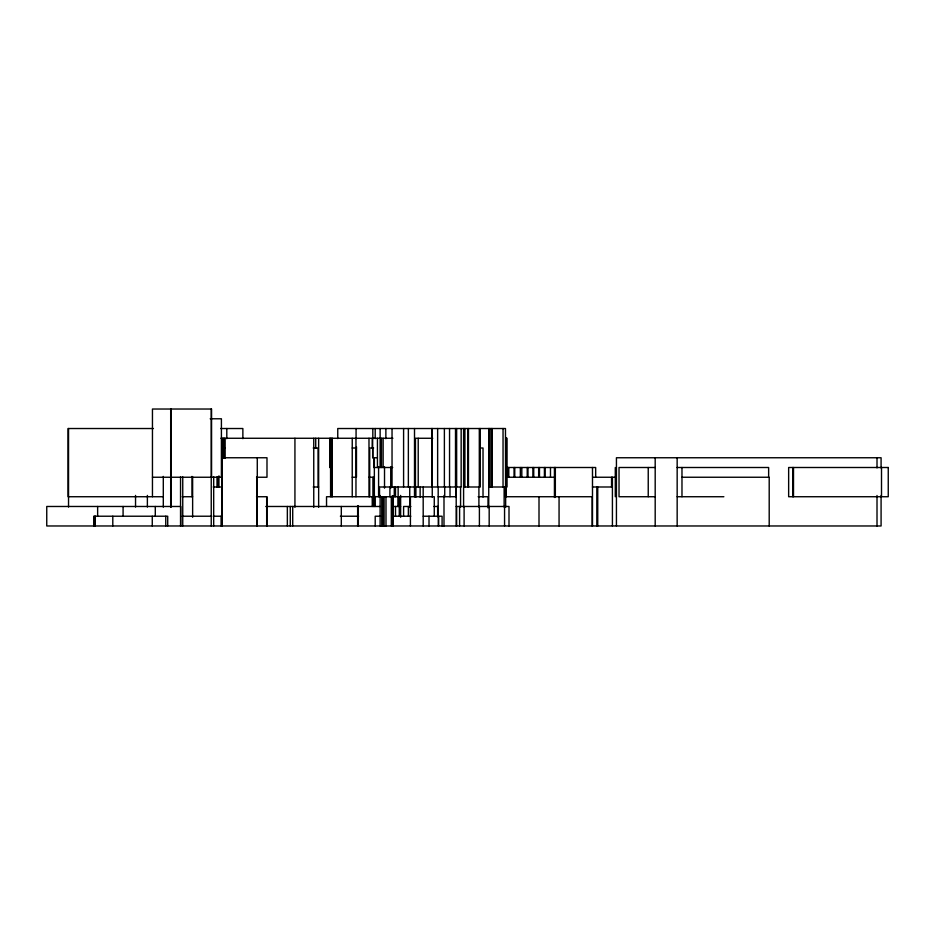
<?xml version="1.0" encoding="UTF-8"?>
<svg xmlns="http://www.w3.org/2000/svg" width="935" height="935" viewBox="0 0 935 935"><rect width="100%" height="100%" fill="white"/><g stroke="black" fill="none" stroke-linecap="round" stroke-linejoin="round"><path stroke-width="1.4" d="M210.188 418.775L221.408 418.775L221.408 477.247M153.434 428.522L68.056 428.522L68.056 496.73L163.298 496.73M220.625 428.522L242.866 428.522L242.866 438.679M220.905 438.27L392.91 438.27M432.776 438.27L415.444 438.27L415.444 486.995L461.154 486.995L461.154 428.522M505.648 438.27L507.039 438.27L507.039 486.995L488.736 486.995M221.946 448.005L224.973 448.005M313.202 448.005L318.087 448.005L318.087 486.995M352.238 448.005L356.469 448.005M373.638 448.005L369.711 448.005L369.711 496.73M480.239 448.005L483.021 448.005L483.021 497.093M221.794 457.753L266.989 457.753L266.989 477.247L256.517 477.247M377.436 457.753L372.656 457.753L372.656 438.27M330.546 467.5L329.751 467.5L329.751 438.27M392.7 467.5L373.836 467.5L373.836 457.753M505.952 467.5L595.677 467.5L595.677 477.247M655.19 467.5L619.028 467.5L619.028 496.73L655.19 496.73M677.162 467.5L768.64 467.5L768.64 477.247M152.452 477.247L169.632 477.247M170.486 477.247L222.226 477.247M352.238 477.247L356.469 477.247M368.986 477.247L373.638 477.247L373.638 506.478M506.747 477.247L554.432 477.247M592.661 477.247L616.212 477.247M681.977 477.247L769.201 477.247L769.201 525.973M213.227 486.995L222.273 486.995M313.202 486.995L318.648 486.995M414.509 486.995L379.517 486.995L379.517 496.73M463.596 486.995L480.274 486.995L480.274 428.522M592.474 486.995L612.413 486.995M182.185 496.73L192.633 496.73M256.517 496.73L266.907 496.73L266.907 525.973M438.188 496.73L456.198 496.73M478.147 496.73L488 496.73L488 507.869M505.227 496.73L592.182 496.73L592.182 525.973M677.162 496.73L723.865 496.73M265.797 506.478L380.136 506.478M393.074 506.478L400.636 506.478M410.827 506.478L403.593 506.478L403.593 516.225M433.957 506.478L438.188 506.478M456.198 506.478L509.002 506.478L509.002 525.973M182.185 516.225L211.24 516.225M213.227 516.225L222.273 516.225M340.363 516.225L358.608 516.225M380.51 516.225L375.204 516.225L375.204 525.973M392.829 516.225L410.827 516.225M423.204 516.225L442.091 516.225L442.091 525.973M881.506 467.5L881.506 496.73M881.086 467.909L881.086 457.753L616.434 457.753L616.434 525.973M881.086 495.492L881.086 525.973L46.75 525.973L46.75 506.478L180.735 506.478L180.735 525.973M877.007 457.753L877.007 467.909M877.007 495.492L877.007 525.973M793.499 467.5L793.499 496.73M792.705 467.5L792.705 496.73M681.977 467.5L681.977 496.73M677.162 457.753L677.162 525.973M655.19 457.753L655.19 525.973M648.236 467.5L648.236 496.73M615.288 467.5L615.288 496.73M612.413 477.247L612.413 525.973M611.548 477.247L611.548 487.275M597.745 486.995L597.745 525.973M596.822 486.995L596.822 525.973M592.486 467.5L592.486 525.973M559.06 496.73L559.06 525.973M555.343 467.5L555.343 497.443M554.899 467.5L554.899 497.443M554.432 467.5L554.432 497.443M550.481 467.5L550.481 477.247M545.093 467.5L545.093 477.247M544.415 467.5L544.415 477.247M539.472 467.5L539.472 477.247M539.004 496.73L539.004 525.973M538.654 467.5L538.654 477.247M533.733 467.5L533.733 477.247M532.88 467.5L532.88 477.247M527.995 467.5L527.995 477.247M527.235 467.5L527.235 477.247M521.812 467.5L521.812 477.247M520.339 467.5L520.339 477.247M514.764 467.5L514.764 477.247M514.051 467.5L514.051 477.247M508.804 467.5L508.804 477.247M508.009 467.5L508.009 477.247M506.314 438.27L506.314 486.995M506.115 438.27L506.022 496.73M505.648 486.749L505.648 507.273M505.59 496.73L505.473 428.522L337.757 428.522L337.757 438.632M504.561 506.478L504.561 525.973M504.129 486.703L504.129 507.062M503.042 428.522L503.042 486.995M492.126 428.522L492.126 486.995M491.611 428.522L491.611 486.995M490.069 428.522L490.069 486.995M489.18 428.522L489.18 486.995M489.18 506.478L489.18 525.973M488.736 428.522L488.736 507.062M479.398 506.478L479.398 525.973M479.304 428.522L479.304 486.995M478.907 486.703L478.907 507.062M468.458 428.522L468.458 486.995M467.851 428.522L467.851 486.995M464.905 428.522L464.905 486.995M464.099 428.522L464.099 486.995M464.099 506.478L464.099 525.973M463.596 428.522L463.596 507.062M460.569 486.703L460.569 507.062M459.599 506.478L459.599 525.973M456.642 428.522L456.642 486.995M456.642 506.478L456.642 525.973M456.198 486.574L456.198 525.973M455.696 486.574L455.696 496.73M455.509 428.522L455.509 486.995M450.004 486.574L450.004 496.73M449.548 428.522L449.548 486.995M444.721 486.574L444.721 496.73M444.382 428.522L444.382 486.995M443.996 495.421L443.996 525.973M438.667 516.225L438.667 525.973M438.293 516.225L438.293 525.973M438.188 486.574L438.188 517.242M437.638 428.522L437.638 486.995M437.638 506.478L437.638 516.225M434.272 516.225L434.272 496.73L326.537 496.73L326.537 506.478M432.25 428.522L432.25 497.21M431.76 428.522L431.76 486.995M429.013 516.225L429.013 525.973M423.181 487.147L423.204 525.973M420.131 487.147L420.131 497.21M418.214 438.27L418.214 486.995M415.888 487.147L415.888 497.21M414.509 428.522L414.509 496.882M410.418 496.73L410.418 525.973M409.74 486.574L409.74 507.062M408.361 428.522L408.361 486.995M408.361 506.478L408.361 516.225M403.593 428.522L403.593 486.995M400.636 495.421L400.636 517.242M399.257 496.73L399.28 516.225M398.146 486.574L398.146 496.73M397.913 496.73L397.913 506.478M395.505 486.995L395.505 496.73M395.505 506.478L395.505 516.225M394.278 486.995L394.278 496.73M393.074 495.655L393.074 525.973M392.747 495.655L392.747 525.973M392.268 495.655L392.361 525.973M392.151 496.73L392.151 525.973M392.034 428.522L392.034 486.995M391.309 496.73L391.309 525.973M390.736 466.787L390.736 488.175M389.907 486.995L389.907 496.73M385.875 428.522L385.875 438.702M385.991 496.73L385.991 525.973M384.519 466.787L384.519 488.175M384.098 496.73L384.098 525.973M383.14 438.27L383.14 467.5M383.14 496.73L383.14 525.973M381.76 496.73L381.76 525.973M381.457 438.27L381.457 467.5M380.136 428.522L380.113 467.5M380.136 495.421L380.113 525.973M378.593 466.787L378.593 496.73M377.436 438.27L377.436 467.5M375.204 428.522L375.204 438.679M375.204 496.368L375.204 506.478M374.351 458.045L374.351 506.478M374.058 457.753L374.058 467.5M372.983 477.247L372.983 496.73M372.82 428.522L372.82 438.679M372.796 448.005L372.82 457.753M372.27 438.27L372.212 448.005M372.212 496.73L372.27 506.478M368.986 438.27L368.986 496.73M358.315 505.601L358.315 525.973M357.637 505.601L357.637 525.973M356.469 446.825L356.469 476.768M356.071 428.522L356.071 438.679M355.966 438.27L355.966 496.73M352.238 438.27L352.238 496.73M341.31 506.478L341.31 525.973M332.217 438.27L332.217 496.73M331.808 438.27L331.808 496.73M330.546 438.27L330.593 496.73M318.648 438.27L318.648 507.273M315.726 438.27L315.726 448.332M313.751 438.27L313.751 507.273M294.934 438.27L294.934 507.273M292.713 506.478L292.713 525.973M290.271 506.478L290.271 525.973M287.349 506.478L287.349 525.973M266.674 496.73L266.674 525.973M257.277 457.753L257.277 525.973M257.067 476.628L257.067 525.973M226.796 428.522L226.796 438.702M225.148 438.27L225.148 458.395M224.038 438.27L224.038 458.325M223.851 438.27L223.851 458.325M222.226 438.27L222.226 525.973M221.911 476.628L221.911 525.973M221.092 516.225L221.092 525.973M218.942 475.857L218.942 486.995M218.124 476.955L218.124 486.995M217.013 476.827L217.013 486.995M213.683 476.721L213.683 525.973M211.567 477.247L211.567 409.027L152.452 409.027L152.452 496.73M211.24 409.027L211.24 525.973M192.633 476.721L192.633 517.277M192.002 476.418L192.002 496.73M182.746 476.885L182.746 525.973M180.548 476.885L180.548 525.973M170.988 409.027L171.035 507.202M170.684 409.027L170.684 507.202M167.716 525.973L167.716 516.225L93.71 516.225L93.71 525.973M165.764 516.225L165.764 525.973M163.298 476.418L163.298 507.202M155.292 506.478L155.292 516.225M152.265 516.225L152.265 525.973M147.379 495.421L147.379 507.062M135.54 495.421L135.54 507.062M123.081 506.478L123.081 516.225M112.796 516.225L112.796 525.973M97.637 506.478L97.637 516.225M95.16 516.225L95.16 525.973M94.938 516.225L94.938 525.973M68.535 428.522L68.535 507.062M888.25 467.5L788.649 467.5L788.649 496.73L888.25 496.73L888.25 467.5"/></g></svg>
